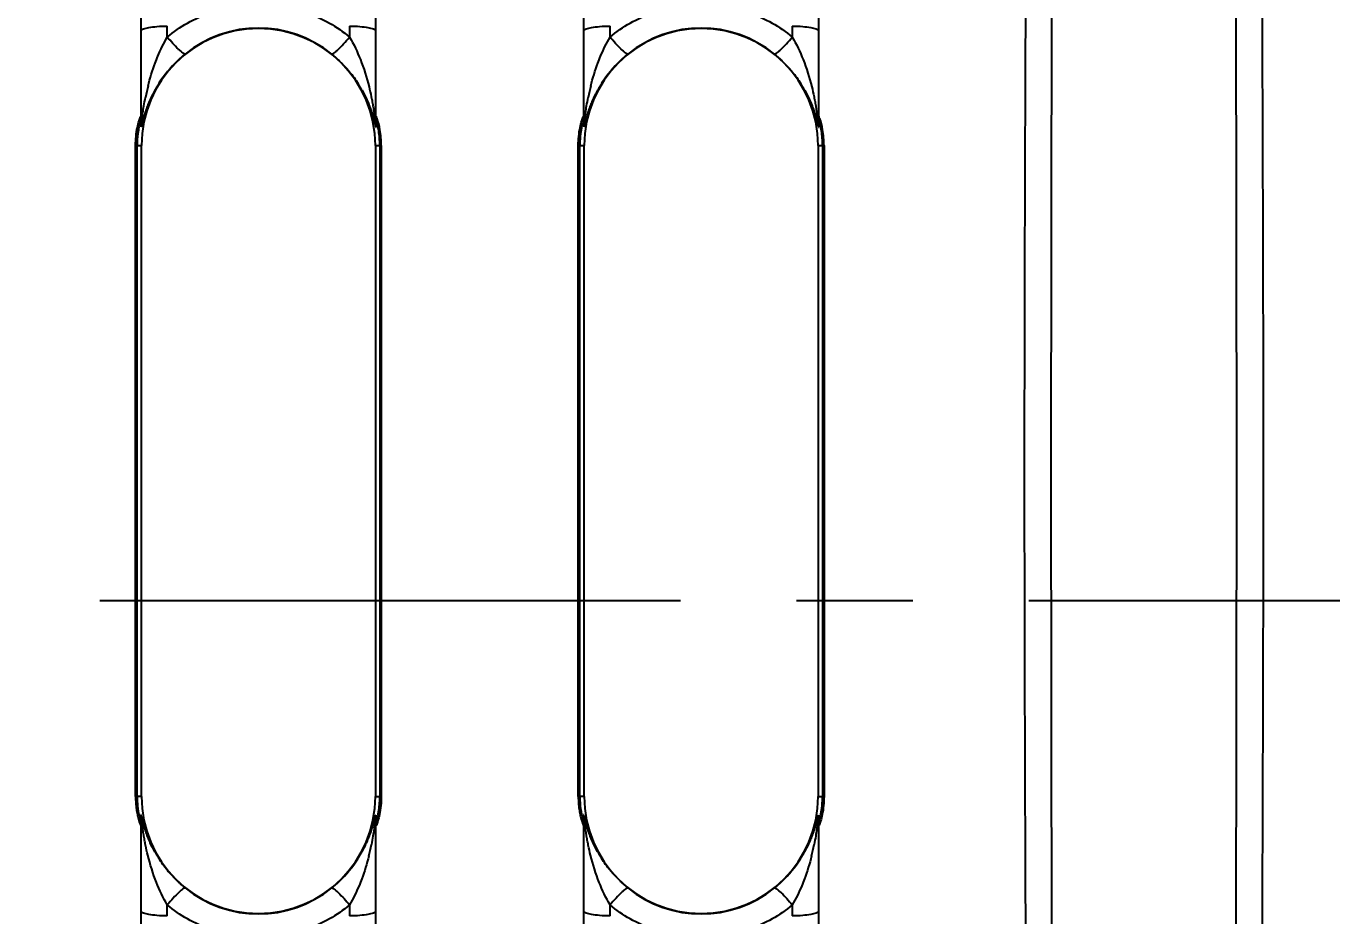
# Model space of a CAD drawing. Header units: millimetres. Extents: x 1147 to 12155, y -6137 to -4403.
# Drawn here: x 4132.5 to 4182.9, y -5275.9 to -5241.6 of the extents above; entities that cross this region are included whole.
import ezdxf

# ---------------------------------------------------------------- set-up
doc = ezdxf.new("R2010")
doc.units = ezdxf.units.MM
doc.header["$LTSCALE"] = 16.335
doc.header["$PDMODE"] = 3
doc.header["$PDSIZE"] = 0.3125
doc.linetypes.add('CENTER', pattern=[0.6, 0.375, -0.075, 0.075, -0.075])
doc.linetypes.add('HIDDEN', pattern=[0.2, 0.1, -0.1])
doc.layers.get('0').update_dxf_attribs({"linetype": 'CONTINUOUS'})
doc.layers.get('Defpoints').update_dxf_attribs({"linetype": 'CONTINUOUS'})
doc.layers.add('DEFAULT_2', color=8, linetype='HIDDEN')
doc.styles.get("Standard").update_dxf_attribs({"font": 'txt', "width": 0.8})
doc.dimstyles.get("Standard").update_dxf_attribs({"dimtxt": 0.15625, "dimasz": 0.1875, "dimexe": 0.125, "dimexo": 0.0625, "dimtad": 0, "dimtih": 1, "dimtoh": 1, "dimdsep": 46, "dimtxsty": 'Standard', "dimcen": 0.09, "dimadec": 0, "dimazin": 0, "dimtp": 0.01, "dimtm": 0.01, "dimtfac": 1, "dimtofl": 0, "dimtmove": 0, "dimatfit": 3, "dimfxl": 0, "dimtolj": 1, "dimarcsym": 0})

# ---------------------------------------------------------------- blocks, each defined once
blk = doc.blocks.new('*D703')
at = {"color": 4, "lineweight": -2}
blk.add_line((4370.499, -5263.772), (4391.185, -5263.772), dxfattribs=at)
at = {"layer": 'Defpoints', "color": 0}
for p in [(4103.729, -5263.772), (4370.436, -5263.772), (4391.185, -5263.772)]:
    blk.add_point(p, dxfattribs=at)
at = {"color": 6, "insert": (4399.185, -5263.772), "char_height": 8, "attachment_point": 5}
blk.add_mtext('\\A1;0.00', dxfattribs=at)
blk = doc.blocks.new('*D704')
at = {"color": 4, "lineweight": -2}
blk.add_line((4350.879, -5108.772), (4392.478, -5108.772), dxfattribs=at)
at = {"layer": 'Defpoints', "color": 0}
for p in [(4350.817, -5108.772), (4392.478, -5108.772), (4103.729, -5263.772)]:
    blk.add_point(p, dxfattribs=at)
at = {"color": 6, "insert": (4406.344, -5108.772), "char_height": 8, "attachment_point": 5}
blk.add_mtext('\\A1;155.00', dxfattribs=at)
blk = doc.blocks.new('*D705')
at = {"color": 4, "lineweight": -2}
blk.add_line((4348.791, -5058.772), (4392.478, -5058.772), dxfattribs=at)
at = {"layer": 'Defpoints', "color": 0}
for p in [(4348.729, -5058.772), (4392.478, -5058.772), (4103.729, -5263.772)]:
    blk.add_point(p, dxfattribs=at)
at = {"color": 6, "insert": (4406.878, -5058.772), "char_height": 8, "attachment_point": 5}
blk.add_mtext('\\A1;205.00', dxfattribs=at)
blk = doc.blocks.new('*D706')
at = {"color": 4, "lineweight": -2}
blk.add_line((4382.928, -5433.772), (4392.478, -5433.772), dxfattribs=at)
at = {"layer": 'Defpoints', "color": 0}
for p in [(4103.729, -5263.772), (4382.866, -5433.772), (4392.478, -5433.772)]:
    blk.add_point(p, dxfattribs=at)
at = {"color": 6, "insert": (4405.811, -5433.772), "char_height": 8, "attachment_point": 5}
blk.add_mtext('\\A1;170.00', dxfattribs=at)
blk = doc.blocks.new('*D707')
at = {"color": 4, "lineweight": -2}
blk.add_line((4359.791, -5468.772), (4392.478, -5468.772), dxfattribs=at)
at = {"layer": 'Defpoints', "color": 0}
for p in [(4103.729, -5263.772), (4359.729, -5468.772), (4392.478, -5468.772)]:
    blk.add_point(p, dxfattribs=at)
at = {"color": 6, "insert": (4406.878, -5468.772), "char_height": 8, "attachment_point": 5}
blk.add_mtext('\\A1;205.00', dxfattribs=at)
blk = doc.blocks.new('*D709')
at = {"color": 4, "lineweight": -2}
blk.add_line((4348.729, -5479.834), (4348.729, -5513.096), dxfattribs=at)
at = {"layer": 'Defpoints', "color": 0}
for p in [(4103.729, -5263.772), (4348.729, -5479.772), (4348.729, -5513.096)]:
    blk.add_point(p, dxfattribs=at)
at = {"color": 6, "insert": (4348.729, -5528.03), "char_height": 8, "attachment_point": 5, "rotation": 90}
blk.add_mtext('\\A1;245.00', dxfattribs=at)
blk = doc.blocks.new('*D710')
at = {"color": 4, "lineweight": -2}
blk.add_line((4213.729, -5274.535), (4213.729, -5513.096), dxfattribs=at)
at = {"layer": 'Defpoints', "color": 0}
for p in [(4103.729, -5263.772), (4213.729, -5274.473), (4213.729, -5513.096)]:
    blk.add_point(p, dxfattribs=at)
at = {"color": 6, "insert": (4213.729, -5525.363), "char_height": 8, "attachment_point": 5, "rotation": 90}
blk.add_mtext('\\A1;110.00', dxfattribs=at)
blk = doc.blocks.new('*D712')
at = {"color": 4, "lineweight": -2}
blk.add_line((4278.729, -5051.259), (4278.729, -5013.344), dxfattribs=at)
at = {"layer": 'Defpoints', "color": 0}
for p in [(4278.729, -5013.344), (4278.729, -5051.321), (4103.729, -5263.772)]:
    blk.add_point(p, dxfattribs=at)
at = {"color": 6, "insert": (4278.729, -4999.477), "char_height": 8, "attachment_point": 5, "rotation": 90}
blk.add_mtext('\\A1;175.00', dxfattribs=at)
blk = doc.blocks.new('*D713')
at = {"color": 4, "lineweight": -2}
blk.add_line((4348.729, -5054.498), (4348.729, -5013.344), dxfattribs=at)
at = {"layer": 'Defpoints', "color": 0}
for p in [(4348.729, -5013.344), (4348.729, -5054.56), (4103.729, -5263.772)]:
    blk.add_point(p, dxfattribs=at)
at = {"color": 6, "insert": (4348.729, -4998.41), "char_height": 8, "attachment_point": 5, "rotation": 90}
blk.add_mtext('\\A1;245.00', dxfattribs=at)

msp = doc.modelspace()

# ---------------------------------------------------------------- linework, layer by layer
at = {"color": 7, "linetype": 'Continuous'}
for p, q in [((4172.041, -5258.772), (4172.103, -5219.292)), ((4179.141, -5219.292), (4179.203, -5258.772)), ((4137.916, -5242.018), (4137.916, -5241.595)), ((4144.954, -5241.595), (4144.954, -5242.018)), ((4155.009, -5242.018), (4155.009, -5241.595)), ((4162.048, -5241.595), (4162.048, -5242.018)), ((4136.91, -5245.315), (4136.91, -5241.775)), ((4145.96, -5241.775), (4145.96, -5245.315)), ((4154.004, -5245.315), (4154.004, -5241.775)), ((4163.053, -5241.775), (4163.053, -5245.315)), ((4136.692, -5271.34), (4136.692, -5246.203)), ((4136.692, -5246.203), (4136.921, -5246.203)), ((4136.75, -5271.34), (4136.75, -5246.203)), ((4136.921, -5271.34), (4136.921, -5246.203)), ((4145.949, -5246.203), (4145.949, -5271.34)), ((4145.949, -5246.203), (4146.179, -5246.203)), ((4146.12, -5246.203), (4146.12, -5271.34)), ((4146.179, -5246.203), (4146.179, -5271.34)), ((4153.785, -5271.34), (4153.785, -5246.203)), ((4153.785, -5246.203), (4154.015, -5246.203)), ((4153.844, -5271.34), (4153.844, -5246.203)), ((4154.015, -5271.34), (4154.015, -5246.203)), ((4163.042, -5246.203), (4163.042, -5271.34)), ((4163.042, -5246.203), (4163.272, -5246.203)), ((4163.214, -5246.203), (4163.214, -5271.34)), ((4163.272, -5246.203), (4163.272, -5271.34)), ((4172.103, -5298.251), (4172.041, -5258.772)), ((4179.203, -5258.772), (4179.141, -5298.252)), ((4136.921, -5271.34), (4136.692, -5271.34)), ((4145.949, -5271.34), (4146.179, -5271.34)), ((4154.015, -5271.34), (4153.785, -5271.34)), ((4163.042, -5271.34), (4163.272, -5271.34)), ((4136.91, -5275.768), (4136.91, -5272.228)), ((4145.96, -5272.228), (4145.96, -5275.768)), ((4154.004, -5275.768), (4154.004, -5272.228)), ((4163.053, -5272.228), (4163.053, -5275.768)), ((4137.916, -5275.948), (4137.916, -5275.525)), ((4144.954, -5275.525), (4144.954, -5275.948)), ((4155.009, -5275.948), (4155.009, -5275.525)), ((4162.048, -5275.525), (4162.048, -5275.948))]:
    msp.add_line(p, q, dxfattribs=at)
at = {"color": 1, "linetype": 'CENTER', "ltscale": 3.659596}
msp.add_line((3776.634, -5263.772), (4430.824, -5263.772), dxfattribs=at)
at = {"color": 7, "linetype": 'Continuous'}
for centre, radius, start, end in [((4141.435, -5246.203), 4.514, 0, 180), ((4141.435, -5246.15), 4.481, 50.8645, 129.1355), ((4158.529, -5246.203), 4.514, 0, 180), ((4158.529, -5246.15), 4.481, 50.8661, 129.1346), ((4146.252, -5246.201), 9.364, 165.801, 168.5758), ((4163.345, -5246.201), 9.364, 165.801, 168.5758), ((4135.875, -5245.09), 1.035, 348.0413, 359.9855), ((4146.994, -5245.09), 1.035, 180.0136, 191.9603), ((4147.015, -5245.12), 1.032, 178.3476, 190.2541), ((4152.969, -5245.09), 1.035, 348.0413, 359.9855), ((4164.088, -5245.09), 1.035, 180.0136, 191.9603), ((4164.108, -5245.12), 1.032, 178.3476, 190.2541), ((4112.738, -5246.38), 24.174, 2.1155, 2.5502), ((4135.918, -5245.316), 0.992, 350.0929, 0.0811), ((4146.952, -5245.316), 0.992, 179.9201, 189.9059), ((4171.23, -5246.421), 25.272, 177.7374, 177.8828), ((4169.05, -5246.334), 23.091, 177.4423, 177.7382), ((4129.832, -5246.38), 24.174, 2.1155, 2.5502), ((4153.012, -5245.316), 0.992, 350.0929, 0.0811), ((4164.046, -5245.316), 0.992, 179.9201, 189.9059), ((4188.323, -5246.421), 25.272, 177.7374, 177.8828), ((4186.144, -5246.334), 23.091, 177.4423, 177.7382), ((4141.435, -5271.34), 4.514, 180, 0), ((4158.529, -5271.34), 4.514, 180, 0), ((4113.82, -5271.209), 23.091, 357.4423, 357.7382), ((4135.876, -5272.453), 1.035, 0.0136, 11.9603), ((4111.64, -5271.122), 25.272, 357.7374, 357.8828), ((4135.918, -5272.227), 0.992, 359.9201, 9.9059), ((4146.952, -5272.227), 0.992, 170.0929, 180.0811), ((4146.995, -5272.453), 1.035, 168.0412, 179.986), ((4170.132, -5271.163), 24.174, 182.1155, 182.5502), ((4130.914, -5271.209), 23.091, 357.4423, 357.7382), ((4152.969, -5272.453), 1.035, 0.0136, 11.9603), ((4128.734, -5271.122), 25.272, 357.7374, 357.8828), ((4153.011, -5272.227), 0.992, 359.9201, 9.9059), ((4164.046, -5272.227), 0.992, 170.0929, 180.0811), ((4164.088, -5272.453), 1.035, 168.0412, 179.986), ((4187.225, -5271.163), 24.174, 182.1155, 182.5502), ((4136.619, -5271.342), 9.364, 345.801, 348.5758), ((4153.712, -5271.342), 9.364, 345.801, 348.5758), ((4141.435, -5271.393), 4.481, 230.8645, 309.1355), ((4158.529, -5271.393), 4.482, 230.8662, 309.1329)]:
    msp.add_arc(centre, radius, start, end, dxfattribs=at)
for points, knots in [([(4136.91, -5241.775), (4136.91, -5239.92), (4136.86, -5236.201), (4136.816, -5230.617), (4136.86, -5225.034), (4136.91, -5221.315), (4136.91, -5219.46)], [0, 0, 0, 0, 0.249324, 0.499998, 0.750687, 1, 1, 1, 1]), ([(4145.96, -5219.46), (4145.96, -5221.315), (4146.011, -5225.034), (4146.054, -5230.617), (4146.01, -5236.201), (4145.96, -5239.92), (4145.96, -5241.775)], [0, 0, 0, 0, 0.249311, 0.500002, 0.750674, 1, 1, 1, 1]), ([(4154.004, -5241.775), (4154.004, -5239.92), (4153.953, -5236.201), (4153.909, -5230.617), (4153.953, -5225.034), (4154.004, -5221.315), (4154.004, -5219.46)], [0, 0, 0, 0, 0.249324, 0.499998, 0.750687, 1, 1, 1, 1]), ([(4163.053, -5219.46), (4163.053, -5221.315), (4163.104, -5225.034), (4163.148, -5230.617), (4163.104, -5236.201), (4163.053, -5239.92), (4163.053, -5241.775)], [0, 0, 0, 0, 0.249311, 0.500002, 0.750674, 1, 1, 1, 1]), ([(4171.097, -5289.749), (4171.097, -5284.588), (4171.047, -5274.262), (4171.002, -5258.772), (4171.047, -5243.281), (4171.097, -5232.955), (4171.097, -5227.794)], [0, 0, 0, 0, 0.249914, 0.5, 0.750086, 1, 1, 1, 1]), ([(4180.147, -5227.794), (4180.147, -5232.955), (4180.197, -5243.281), (4180.242, -5258.772), (4180.197, -5274.262), (4180.147, -5284.588), (4180.147, -5289.749)], [0, 0, 0, 0, 0.249913, 0.5, 0.750087, 1, 1, 1, 1]), ([(4137.916, -5242.018), (4138.403, -5241.615), (4139.527, -5240.97), (4141.435, -5240.636), (4143.344, -5240.97), (4144.467, -5241.615), (4144.954, -5242.018)], [0, 0, 0, 0, 0.249605, 0.500006, 0.750405, 1, 1, 1, 1]), ([(4155.009, -5242.018), (4155.496, -5241.615), (4156.62, -5240.97), (4158.529, -5240.636), (4160.437, -5240.97), (4161.561, -5241.615), (4162.048, -5242.018)], [0, 0, 0, 0, 0.249607, 0.500006, 0.750406, 1, 1, 1, 1]), ([(4136.91, -5241.775), (4136.91, -5241.738), (4137.04, -5241.679), (4137.228, -5241.64), (4137.548, -5241.602), (4137.782, -5241.595), (4137.916, -5241.595)], [0, 0, 0, 0, 0.105188, 0.315079, 0.615705, 1, 1, 1, 1]), ([(4144.954, -5241.595), (4145.088, -5241.595), (4145.323, -5241.602), (4145.642, -5241.64), (4145.83, -5241.679), (4145.96, -5241.738), (4145.96, -5241.775)], [0, 0, 0, 0, 0.384295, 0.684921, 0.894812, 1, 1, 1, 1]), ([(4154.004, -5241.775), (4154.004, -5241.738), (4154.134, -5241.679), (4154.322, -5241.64), (4154.641, -5241.602), (4154.876, -5241.595), (4155.009, -5241.595)], [0, 0, 0, 0, 0.105188, 0.315079, 0.615705, 1, 1, 1, 1]), ([(4162.048, -5241.595), (4162.181, -5241.595), (4162.416, -5241.602), (4162.736, -5241.64), (4162.923, -5241.679), (4163.053, -5241.738), (4163.053, -5241.775)], [0, 0, 0, 0, 0.384295, 0.684921, 0.894812, 1, 1, 1, 1]), ([(4137.447, -5243.024), (4137.48, -5242.935), (4137.616, -5242.591), (4137.778, -5242.256), (4137.916, -5242.018)], [0, 0, 0, 0, 0.256404, 1, 1, 1, 1]), ([(4138.607, -5242.674), (4138.595, -5242.677), (4138.559, -5242.661), (4138.503, -5242.625), (4138.427, -5242.563), (4138.298, -5242.443), (4138.124, -5242.259), (4137.986, -5242.101), (4137.916, -5242.018)], [0, 0, 0, 0, 0.038918, 0.110646, 0.213333, 0.343087, 0.66087, 1, 1, 1, 1]), ([(4144.264, -5242.674), (4144.274, -5242.677), (4144.306, -5242.665), (4144.357, -5242.633), (4144.428, -5242.576), (4144.555, -5242.46), (4144.734, -5242.272), (4144.879, -5242.107), (4144.954, -5242.018)], [0, 0, 0, 0, 0.034384, 0.097734, 0.191301, 0.314583, 0.635993, 1, 1, 1, 1]), ([(4154.54, -5243.024), (4154.573, -5242.935), (4154.709, -5242.591), (4154.872, -5242.256), (4155.009, -5242.018)], [0, 0, 0, 0, 0.256404, 1, 1, 1, 1]), ([(4155.7, -5242.674), (4155.688, -5242.677), (4155.652, -5242.661), (4155.597, -5242.625), (4155.521, -5242.563), (4155.392, -5242.443), (4155.218, -5242.259), (4155.079, -5242.101), (4155.009, -5242.018)], [0, 0, 0, 0, 0.038918, 0.110646, 0.213333, 0.343087, 0.66087, 1, 1, 1, 1]), ([(4161.357, -5242.674), (4161.368, -5242.677), (4161.4, -5242.665), (4161.45, -5242.633), (4161.521, -5242.576), (4161.649, -5242.46), (4161.828, -5242.272), (4161.973, -5242.107), (4162.048, -5242.018)], [0, 0, 0, 0, 0.034383, 0.097731, 0.191297, 0.314578, 0.635988, 1, 1, 1, 1]), ([(4138.607, -5242.674), (4138.507, -5242.755), (4138.127, -5243.09), (4137.799, -5243.485), (4137.594, -5243.802)], [0, 0, 0, 0, 0.252974, 1, 1, 1, 1]), ([(4155.7, -5242.674), (4155.601, -5242.755), (4155.22, -5243.09), (4154.893, -5243.485), (4154.687, -5243.802)], [0, 0, 0, 0, 0.252974, 1, 1, 1, 1]), ([(4145.705, -5243.936), (4145.737, -5244.065), (4145.781, -5244.259), (4145.832, -5244.52), (4145.866, -5244.715), (4145.896, -5244.911), (4145.918, -5245.068), (4145.935, -5245.205), (4145.943, -5245.263), (4145.957, -5245.383), (4145.96, -5245.327), (4145.96, -5245.315)], [0, 0, 0, 0, 0.269433, 0.403924, 0.538166, 0.671965, 0.804684, 0.869898, 0.931992, 0.974014, 1, 1, 1, 1]), ([(4162.799, -5243.936), (4162.831, -5244.065), (4162.875, -5244.259), (4162.925, -5244.52), (4162.959, -5244.715), (4162.99, -5244.911), (4163.011, -5245.068), (4163.028, -5245.205), (4163.037, -5245.263), (4163.05, -5245.383), (4163.053, -5245.327), (4163.053, -5245.315)], [0, 0, 0, 0, 0.269433, 0.403924, 0.538166, 0.671965, 0.804684, 0.869897, 0.931992, 0.974014, 1, 1, 1, 1]), ([(4136.91, -5245.315), (4136.91, -5245.428), (4136.973, -5244.891), (4137.009, -5244.692), (4137.051, -5244.453), (4137.073, -5244.346)], [0, 0, 0, 0, 0.34385, 0.666576, 1, 1, 1, 1]), ([(4154.004, -5245.315), (4154.004, -5245.428), (4154.066, -5244.891), (4154.102, -5244.692), (4154.145, -5244.453), (4154.166, -5244.346)], [0, 0, 0, 0, 0.34385, 0.666576, 1, 1, 1, 1]), ([(4136.692, -5246.203), (4136.692, -5245.969), (4136.722, -5245.646), (4136.814, -5245.284), (4136.858, -5245.15), (4136.881, -5245.102)], [0, 0, 0, 0, 0.624758, 0.85802, 1, 1, 1, 1]), ([(4136.881, -5245.102), (4136.887, -5245.09), (4136.901, -5245.052), (4136.91, -5245.083), (4136.91, -5245.09)], [0, 0, 0, 0, 0.641827, 1, 1, 1, 1]), ([(4146.015, -5245.166), (4146.012, -5245.158), (4146.002, -5245.132), (4145.992, -5245.107), (4145.983, -5245.09)], [0, 0, 0, 0, 0.310985, 1, 1, 1, 1]), ([(4146.179, -5246.203), (4146.179, -5245.996), (4146.147, -5245.645), (4146.065, -5245.301), (4146.015, -5245.166)], [0, 0, 0, 0, 0.588298, 1, 1, 1, 1]), ([(4153.785, -5246.203), (4153.785, -5245.969), (4153.816, -5245.646), (4153.907, -5245.284), (4153.952, -5245.15), (4153.975, -5245.102)], [0, 0, 0, 0, 0.624758, 0.85802, 1, 1, 1, 1]), ([(4153.975, -5245.102), (4153.981, -5245.09), (4153.994, -5245.052), (4154.004, -5245.083), (4154.004, -5245.09)], [0, 0, 0, 0, 0.641827, 1, 1, 1, 1]), ([(4163.109, -5245.166), (4163.106, -5245.158), (4163.096, -5245.132), (4163.085, -5245.107), (4163.076, -5245.09)], [0, 0, 0, 0, 0.310985, 1, 1, 1, 1]), ([(4163.272, -5246.203), (4163.272, -5245.996), (4163.241, -5245.645), (4163.159, -5245.301), (4163.109, -5245.166)], [0, 0, 0, 0, 0.588298, 1, 1, 1, 1]), ([(4136.888, -5245.304), (4136.888, -5245.299), (4136.885, -5245.281), (4136.86, -5245.32), (4136.851, -5245.369), (4136.819, -5245.479), (4136.796, -5245.617), (4136.782, -5245.723), (4136.775, -5245.781)], [0, 0, 0, 0, 0.030803, 0.058491, 0.180435, 0.388705, 0.667761, 1, 1, 1, 1]), ([(4146.12, -5246.203), (4146.12, -5246.015), (4146.103, -5245.752), (4146.044, -5245.455), (4146.016, -5245.342), (4145.999, -5245.303)], [0, 0, 0, 0, 0.620037, 0.859352, 1, 1, 1, 1]), ([(4153.981, -5245.304), (4153.981, -5245.299), (4153.979, -5245.281), (4153.953, -5245.32), (4153.944, -5245.369), (4153.913, -5245.479), (4153.89, -5245.617), (4153.875, -5245.723), (4153.869, -5245.781)], [0, 0, 0, 0, 0.030803, 0.058491, 0.180435, 0.388705, 0.667761, 1, 1, 1, 1]), ([(4163.214, -5246.203), (4163.214, -5246.015), (4163.196, -5245.752), (4163.137, -5245.455), (4163.11, -5245.342), (4163.092, -5245.303)], [0, 0, 0, 0, 0.620037, 0.859352, 1, 1, 1, 1]), ([(4136.775, -5245.781), (4136.771, -5245.815), (4136.757, -5245.955), (4136.75, -5246.096), (4136.75, -5246.203)], [0, 0, 0, 0, 0.240834, 1, 1, 1, 1]), ([(4153.869, -5245.781), (4153.865, -5245.815), (4153.851, -5245.955), (4153.844, -5246.096), (4153.844, -5246.203)], [0, 0, 0, 0, 0.240834, 1, 1, 1, 1]), ([(4136.692, -5271.34), (4136.692, -5271.422), (4136.698, -5271.585), (4136.719, -5271.811), (4136.762, -5272.038), (4136.789, -5272.189), (4136.91, -5272.541), (4136.91, -5272.453)], [0, 0, 0, 0, 0.215053, 0.421757, 0.609813, 0.770749, 1, 1, 1, 1]), ([(4136.75, -5271.34), (4136.75, -5271.403), (4136.755, -5271.534), (4136.768, -5271.776), (4136.88, -5272.42), (4136.888, -5272.239)], [0, 0, 0, 0, 0.205311, 0.405114, 1, 1, 1, 1]), ([(4146.179, -5271.34), (4146.179, -5271.574), (4146.148, -5271.897), (4146.056, -5272.26), (4146.012, -5272.394), (4145.989, -5272.442)], [0, 0, 0, 0, 0.625051, 0.858243, 1, 1, 1, 1]), ([(4146.095, -5271.761), (4146.099, -5271.728), (4146.113, -5271.588), (4146.12, -5271.447), (4146.12, -5271.34)], [0, 0, 0, 0, 0.240886, 1, 1, 1, 1]), ([(4153.785, -5271.34), (4153.785, -5271.422), (4153.791, -5271.585), (4153.813, -5271.811), (4153.855, -5272.038), (4153.883, -5272.189), (4154.004, -5272.541), (4154.004, -5272.453)], [0, 0, 0, 0, 0.215053, 0.421757, 0.609813, 0.770749, 1, 1, 1, 1]), ([(4153.844, -5271.34), (4153.844, -5271.403), (4153.849, -5271.534), (4153.861, -5271.776), (4153.973, -5272.42), (4153.981, -5272.239)], [0, 0, 0, 0, 0.205311, 0.405114, 1, 1, 1, 1]), ([(4163.272, -5271.34), (4163.272, -5271.574), (4163.241, -5271.897), (4163.15, -5272.26), (4163.105, -5272.394), (4163.082, -5272.442)], [0, 0, 0, 0, 0.625051, 0.858243, 1, 1, 1, 1]), ([(4163.189, -5271.761), (4163.193, -5271.728), (4163.207, -5271.588), (4163.214, -5271.447), (4163.214, -5271.34)], [0, 0, 0, 0, 0.240886, 1, 1, 1, 1]), ([(4145.982, -5272.239), (4145.983, -5272.244), (4145.985, -5272.262), (4146.011, -5272.223), (4146.02, -5272.174), (4146.051, -5272.064), (4146.074, -5271.926), (4146.089, -5271.819), (4146.095, -5271.761)], [0, 0, 0, 0, 0.030725, 0.05846, 0.180454, 0.388744, 0.667802, 1, 1, 1, 1]), ([(4163.076, -5272.239), (4163.076, -5272.244), (4163.079, -5272.262), (4163.104, -5272.223), (4163.113, -5272.174), (4163.144, -5272.064), (4163.168, -5271.926), (4163.182, -5271.819), (4163.189, -5271.761)], [0, 0, 0, 0, 0.030725, 0.05846, 0.180454, 0.388744, 0.667802, 1, 1, 1, 1]), ([(4137.165, -5273.607), (4137.133, -5273.478), (4137.089, -5273.284), (4137.038, -5273.023), (4137.005, -5272.828), (4136.974, -5272.632), (4136.952, -5272.475), (4136.936, -5272.338), (4136.927, -5272.28), (4136.914, -5272.16), (4136.91, -5272.216), (4136.91, -5272.228)], [0, 0, 0, 0, 0.269433, 0.403924, 0.538166, 0.671965, 0.804684, 0.869898, 0.931992, 0.974014, 1, 1, 1, 1]), ([(4145.96, -5272.228), (4145.96, -5272.115), (4145.897, -5272.652), (4145.861, -5272.851), (4145.819, -5273.09), (4145.798, -5273.197)], [0, 0, 0, 0, 0.34385, 0.666576, 1, 1, 1, 1]), ([(4154.259, -5273.607), (4154.226, -5273.478), (4154.183, -5273.284), (4154.132, -5273.023), (4154.098, -5272.828), (4154.068, -5272.632), (4154.046, -5272.475), (4154.029, -5272.338), (4154.021, -5272.28), (4154.007, -5272.16), (4154.004, -5272.216), (4154.004, -5272.228)], [0, 0, 0, 0, 0.269433, 0.403924, 0.538166, 0.671965, 0.804684, 0.869898, 0.931992, 0.974014, 1, 1, 1, 1]), ([(4163.053, -5272.228), (4163.053, -5272.115), (4162.991, -5272.652), (4162.955, -5272.851), (4162.913, -5273.09), (4162.891, -5273.197)], [0, 0, 0, 0, 0.343849, 0.666576, 1, 1, 1, 1]), ([(4145.989, -5272.442), (4145.983, -5272.453), (4145.969, -5272.491), (4145.96, -5272.46), (4145.96, -5272.453)], [0, 0, 0, 0, 0.639552, 1, 1, 1, 1]), ([(4163.082, -5272.442), (4163.077, -5272.453), (4163.063, -5272.491), (4163.053, -5272.46), (4163.053, -5272.453)], [0, 0, 0, 0, 0.639552, 1, 1, 1, 1]), ([(4144.264, -5274.869), (4144.363, -5274.788), (4144.743, -5274.453), (4145.071, -5274.059), (4145.277, -5273.741)], [0, 0, 0, 0, 0.252974, 1, 1, 1, 1]), ([(4161.357, -5274.869), (4161.457, -5274.788), (4161.837, -5274.453), (4162.165, -5274.059), (4162.37, -5273.741)], [0, 0, 0, 0, 0.252974, 1, 1, 1, 1]), ([(4138.607, -5274.869), (4138.596, -5274.866), (4138.564, -5274.879), (4138.514, -5274.91), (4138.442, -5274.967), (4138.315, -5275.083), (4138.136, -5275.271), (4137.991, -5275.436), (4137.916, -5275.525)], [0, 0, 0, 0, 0.034384, 0.097734, 0.191301, 0.314583, 0.635993, 1, 1, 1, 1]), ([(4144.264, -5274.869), (4144.276, -5274.866), (4144.312, -5274.882), (4144.367, -5274.918), (4144.443, -5274.981), (4144.572, -5275.1), (4144.746, -5275.284), (4144.884, -5275.442), (4144.954, -5275.525)], [0, 0, 0, 0, 0.038918, 0.110646, 0.213333, 0.343087, 0.66087, 1, 1, 1, 1]), ([(4145.424, -5274.519), (4145.39, -5274.608), (4145.254, -5274.952), (4145.092, -5275.287), (4144.954, -5275.525)], [0, 0, 0, 0, 0.256404, 1, 1, 1, 1]), ([(4155.7, -5274.869), (4155.69, -5274.866), (4155.658, -5274.878), (4155.607, -5274.91), (4155.536, -5274.967), (4155.409, -5275.083), (4155.23, -5275.271), (4155.085, -5275.436), (4155.009, -5275.525)], [0, 0, 0, 0, 0.034384, 0.097734, 0.191301, 0.314584, 0.635995, 1, 1, 1, 1]), ([(4161.357, -5274.869), (4161.369, -5274.866), (4161.405, -5274.882), (4161.46, -5274.918), (4161.537, -5274.981), (4161.666, -5275.1), (4161.839, -5275.284), (4161.978, -5275.442), (4162.048, -5275.525)], [0, 0, 0, 0, 0.038918, 0.110646, 0.213333, 0.343087, 0.66087, 1, 1, 1, 1]), ([(4162.517, -5274.519), (4162.484, -5274.608), (4162.348, -5274.952), (4162.185, -5275.287), (4162.048, -5275.525)], [0, 0, 0, 0, 0.256404, 1, 1, 1, 1]), ([(4136.91, -5298.083), (4136.91, -5296.228), (4136.86, -5292.509), (4136.816, -5286.926), (4136.86, -5281.342), (4136.91, -5277.623), (4136.91, -5275.768)], [0, 0, 0, 0, 0.249311, 0.500002, 0.750674, 1, 1, 1, 1]), ([(4137.916, -5275.948), (4137.782, -5275.948), (4137.548, -5275.941), (4137.228, -5275.903), (4137.04, -5275.864), (4136.91, -5275.805), (4136.91, -5275.768)], [0, 0, 0, 0, 0.384295, 0.684921, 0.894812, 1, 1, 1, 1]), ([(4144.954, -5275.525), (4144.467, -5275.928), (4143.344, -5276.573), (4141.435, -5276.907), (4139.527, -5276.573), (4138.403, -5275.928), (4137.916, -5275.525)], [0, 0, 0, 0, 0.249605, 0.500006, 0.750405, 1, 1, 1, 1]), ([(4145.96, -5275.768), (4145.96, -5275.805), (4145.83, -5275.864), (4145.642, -5275.903), (4145.323, -5275.941), (4145.088, -5275.948), (4144.954, -5275.948)], [0, 0, 0, 0, 0.105188, 0.315079, 0.615705, 1, 1, 1, 1]), ([(4145.96, -5275.768), (4145.96, -5277.623), (4146.01, -5281.342), (4146.054, -5286.926), (4146.011, -5292.509), (4145.96, -5296.228), (4145.96, -5298.083)], [0, 0, 0, 0, 0.249324, 0.499998, 0.750687, 1, 1, 1, 1]), ([(4154.004, -5298.083), (4154.004, -5296.228), (4153.953, -5292.509), (4153.909, -5286.926), (4153.953, -5281.342), (4154.004, -5277.623), (4154.004, -5275.768)], [0, 0, 0, 0, 0.249311, 0.500002, 0.750674, 1, 1, 1, 1]), ([(4155.009, -5275.948), (4154.876, -5275.948), (4154.641, -5275.941), (4154.322, -5275.903), (4154.134, -5275.864), (4154.004, -5275.805), (4154.004, -5275.768)], [0, 0, 0, 0, 0.384295, 0.684921, 0.894812, 1, 1, 1, 1]), ([(4162.048, -5275.525), (4161.561, -5275.928), (4160.437, -5276.573), (4158.529, -5276.907), (4156.62, -5276.573), (4155.496, -5275.928), (4155.009, -5275.525)], [0, 0, 0, 0, 0.249609, 0.50001, 0.750407, 1, 1, 1, 1]), ([(4163.053, -5275.768), (4163.053, -5275.805), (4162.923, -5275.864), (4162.736, -5275.903), (4162.416, -5275.941), (4162.181, -5275.948), (4162.048, -5275.948)], [0, 0, 0, 0, 0.105188, 0.315079, 0.615705, 1, 1, 1, 1]), ([(4163.053, -5275.768), (4163.053, -5277.623), (4163.104, -5281.342), (4163.148, -5286.926), (4163.104, -5292.509), (4163.053, -5296.228), (4163.053, -5298.083)], [0, 0, 0, 0, 0.249324, 0.499998, 0.750687, 1, 1, 1, 1])]:
    msp.add_open_spline(points, degree=3, knots=knots, dxfattribs=at)
for points in [[(4144.954, -5242.018), (4145.115, -5242.296), (4145.253, -5242.589), (4145.371, -5242.888)], [(4162.048, -5242.018), (4162.208, -5242.296), (4162.346, -5242.589), (4162.465, -5242.888)], [(4137.173, -5243.904), (4137.249, -5243.606), (4137.339, -5243.312), (4137.447, -5243.024)], [(4145.371, -5242.888), (4145.506, -5243.229), (4145.616, -5243.58), (4145.705, -5243.936)], [(4154.267, -5243.904), (4154.342, -5243.606), (4154.433, -5243.312), (4154.54, -5243.024)], [(4162.465, -5242.888), (4162.6, -5243.229), (4162.71, -5243.58), (4162.799, -5243.936)], [(4137.499, -5274.655), (4137.364, -5274.314), (4137.254, -5273.963), (4137.165, -5273.607)], [(4145.697, -5273.639), (4145.622, -5273.937), (4145.531, -5274.231), (4145.424, -5274.519)], [(4154.593, -5274.655), (4154.458, -5274.314), (4154.347, -5273.963), (4154.259, -5273.607)], [(4162.79, -5273.639), (4162.715, -5273.937), (4162.625, -5274.231), (4162.517, -5274.519)], [(4137.916, -5275.525), (4137.755, -5275.247), (4137.617, -5274.954), (4137.499, -5274.655)], [(4155.009, -5275.525), (4154.849, -5275.247), (4154.711, -5274.954), (4154.593, -5274.655)]]:
    msp.add_open_spline(points, degree=3, dxfattribs=at)
at = {"layer": 'DEFAULT_2', "color": 8, "linetype": 'HIDDEN'}
for centre, radius, start, end in [((4141.595, -5246.387), 4.763, 147.1371, 150.6185), ((4141.279, -5246.385), 4.759, 29.1846, 32.6176), ((4158.688, -5246.387), 4.763, 147.1371, 150.6185), ((4158.373, -5246.385), 4.759, 29.1846, 32.6176), ((4141.591, -5271.158), 4.759, 209.1846, 212.6176), ((4141.276, -5271.156), 4.763, 327.1371, 330.6185), ((4158.684, -5271.158), 4.759, 209.1846, 212.6176), ((4158.369, -5271.156), 4.763, 327.1371, 330.6185)]:
    msp.add_arc(centre, radius, start, end, dxfattribs=at)
for points, knots in [([(4144.264, -5242.674), (4144.364, -5242.756), (4144.75, -5243.096), (4145.081, -5243.497), (4145.288, -5243.82)], [0, 0, 0, 0, 0.252717, 1, 1, 1, 1]), ([(4161.357, -5242.674), (4161.458, -5242.756), (4161.843, -5243.096), (4162.174, -5243.497), (4162.381, -5243.82)], [0, 0, 0, 0, 0.252717, 1, 1, 1, 1]), ([(4137.444, -5244.05), (4137.374, -5244.175), (4137.247, -5244.426), (4137.094, -5244.81), (4136.999, -5245.126), (4136.941, -5245.349), (4136.921, -5245.448), (4136.908, -5245.487)], [0, 0, 0, 0, 0.278546, 0.548723, 0.805103, 0.919661, 1, 1, 1, 1]), ([(4145.434, -5244.064), (4145.512, -5244.204), (4145.647, -5244.469), (4145.824, -5244.963), (4145.874, -5245.119), (4145.973, -5245.54), (4145.975, -5245.487)], [0, 0, 0, 0, 0.313687, 0.616206, 0.894524, 1, 1, 1, 1]), ([(4154.538, -5244.05), (4154.467, -5244.175), (4154.341, -5244.426), (4154.187, -5244.81), (4154.093, -5245.126), (4154.035, -5245.349), (4154.015, -5245.448), (4154.001, -5245.487)], [0, 0, 0, 0, 0.278546, 0.548723, 0.805103, 0.919661, 1, 1, 1, 1]), ([(4162.528, -5244.064), (4162.605, -5244.204), (4162.741, -5244.469), (4162.917, -5244.963), (4162.967, -5245.119), (4163.066, -5245.54), (4163.068, -5245.487)], [0, 0, 0, 0, 0.313687, 0.616206, 0.894524, 1, 1, 1, 1]), ([(4145.96, -5245.09), (4145.96, -5245.083), (4145.964, -5245.055), (4145.978, -5245.082), (4145.983, -5245.09)], [0, 0, 0, 0, 0.444787, 1, 1, 1, 1]), ([(4163.053, -5245.09), (4163.053, -5245.083), (4163.058, -5245.055), (4163.072, -5245.082), (4163.076, -5245.09)], [0, 0, 0, 0, 0.444787, 1, 1, 1, 1]), ([(4137.436, -5273.479), (4137.358, -5273.339), (4137.223, -5273.074), (4137.046, -5272.58), (4136.996, -5272.424), (4136.898, -5272.003), (4136.895, -5272.056)], [0, 0, 0, 0, 0.313687, 0.616206, 0.894524, 1, 1, 1, 1]), ([(4145.426, -5273.493), (4145.496, -5273.368), (4145.623, -5273.117), (4145.777, -5272.733), (4145.871, -5272.417), (4145.929, -5272.194), (4145.949, -5272.095), (4145.963, -5272.056)], [0, 0, 0, 0, 0.278546, 0.548723, 0.805103, 0.919661, 1, 1, 1, 1]), ([(4154.53, -5273.479), (4154.452, -5273.339), (4154.317, -5273.074), (4154.14, -5272.58), (4154.09, -5272.424), (4153.991, -5272.003), (4153.989, -5272.056)], [0, 0, 0, 0, 0.313687, 0.616206, 0.894524, 1, 1, 1, 1]), ([(4162.52, -5273.493), (4162.59, -5273.368), (4162.717, -5273.117), (4162.87, -5272.733), (4162.965, -5272.417), (4163.023, -5272.194), (4163.043, -5272.095), (4163.056, -5272.056)], [0, 0, 0, 0, 0.278546, 0.548723, 0.805103, 0.919661, 1, 1, 1, 1]), ([(4138.607, -5274.869), (4138.506, -5274.787), (4138.121, -5274.447), (4137.789, -5274.047), (4137.583, -5273.723)], [0, 0, 0, 0, 0.252717, 1, 1, 1, 1]), ([(4155.7, -5274.869), (4155.6, -5274.787), (4155.214, -5274.447), (4154.883, -5274.047), (4154.676, -5273.723)], [0, 0, 0, 0, 0.252717, 1, 1, 1, 1])]:
    msp.add_open_spline(points, degree=3, knots=knots, dxfattribs=at)

# ---------------------------------------------------------------- dimensions: what is measured, and where the dimension line sits
for feature_location, offset, dtype, origin, picture, middle in [((4348.729, -5054.56), (0, 41.216), 1, (4103.729, -5263.772), '*D713', (4348.729, -4998.41)), ((4278.729, -5051.321), (0, 37.977), 1, (4103.729, -5263.772), '*D712', (4278.729, -4999.477)), ((4348.729, -5058.772), (43.749, 0), 0, (4103.729, -5263.772), '*D705', (4406.878, -5058.772)), ((4350.817, -5108.772), (41.661, 0), 0, (4103.729, -5263.772), '*D704', (4406.344, -5108.772)), ((4370.436092909, -5263.771513564), (20.749214932, 0), 0, (4103.728899025, -5263.771513564), '*D703', (4399.185307842, -5263.771513564)), ((4382.866, -5433.772), (9.612, 0), 0, (4103.729, -5263.772), '*D706', (4405.811, -5433.772)), ((4359.729, -5468.772), (32.749, 0), 0, (4103.729, -5263.772), '*D707', (4406.878, -5468.772)), ((4348.729, -5479.772), (0, -33.325), 1, (4103.729, -5263.772), '*D709', (4348.729, -5528.03)), ((4213.729, -5274.473), (0, -238.624), 1, (4103.729, -5263.772), '*D710', (4213.729, -5525.363))]:
    dim = msp.add_ordinate_dim(feature_location=feature_location, offset=offset, dtype=dtype, origin=origin, dimstyle='Standard', override={"dimtxt": 8, "dimasz": 10, "dimgap": 0, "dimtih": 0, "dimtoh": 0, "dimzin": 0, "dimcen": 0, "dimclrd": 4, "dimclre": 4, "dimclrt": 6, "dimadec": 2, "dimtp": 0, "dimtm": 0, "dimtzin": 0})
    dim.commit()
    dim.dimension.update_dxf_attribs({"geometry": picture, "text_midpoint": middle})

doc.saveas('drawing.dxf')
